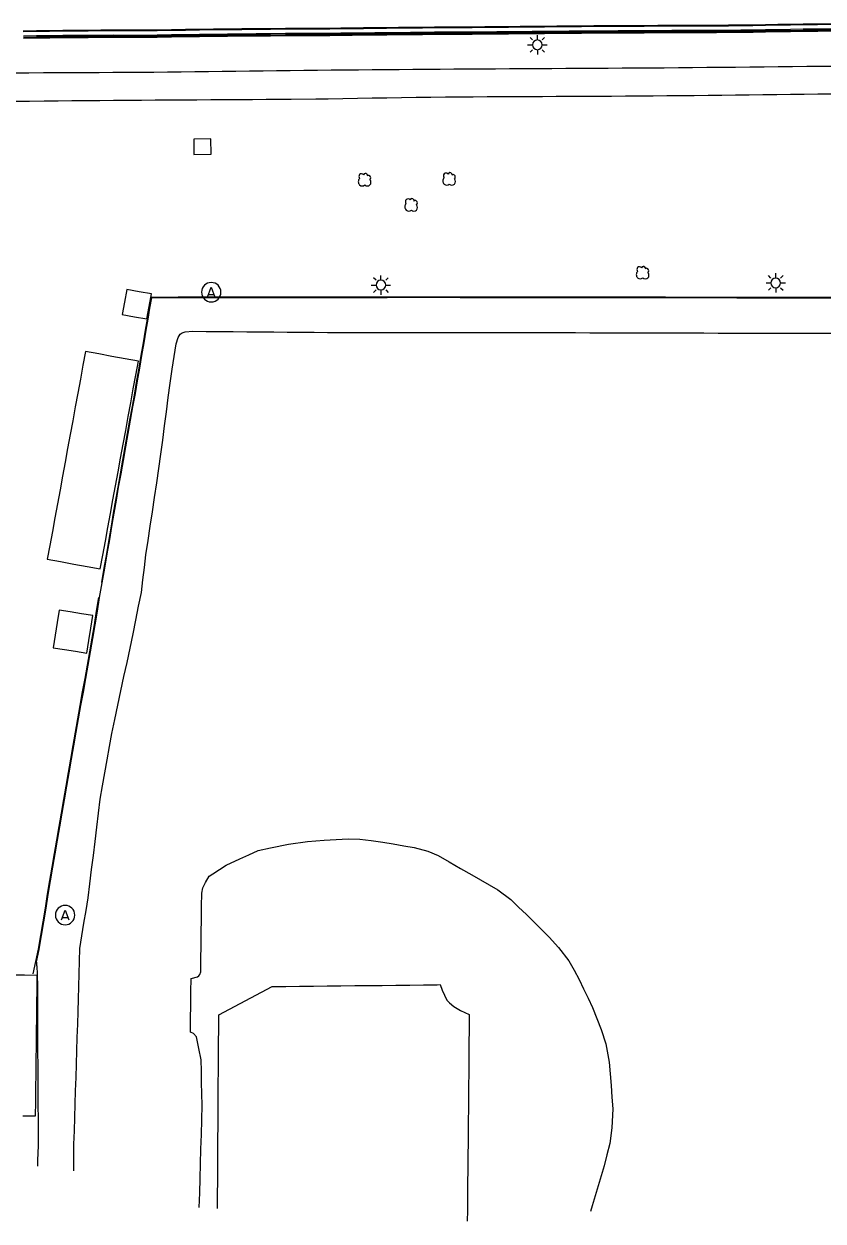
# Model space of a CAD drawing. Header units: feet. Extents: x 3174203 to 3175581, y 1715832 to 1717426.
# Drawn here: x 3175034.4 to 3175304.4, y 1715843.4 to 1716247.7 of the extents above; entities that cross this region are included whole.
import ezdxf

# ---------------------------------------------------------------- set-up
doc = ezdxf.new("R2010")
doc.units = ezdxf.units.FT
doc.header["$MEASUREMENT"] = 0
for name, color, linetype, lineweight in [('BACK_OF_CURB', 5, 'Continuous', 30), ('BOTTOM_OF_CURB', 3, 'Continuous', 30), ('EDGE_OF_GRASS', 62, 'Continuous', 30), ('FOOT_PATH', 2, 'Continuous', 30), ('GUTTER', 30, 'Continuous', 30), ('LIGHT_POLE', 5, 'Continuous', 30), ('MISCE_SYMBOL', 6, 'Continuous', 30), ('SINGLE_TREE', 3, 'Continuous', 30), ('TOP_OF_CURB', 1, 'Continuous', 30)]:
    doc.layers.add(name, color=color, linetype=linetype, lineweight=lineweight)
for name, color, linetype, lineweight, true_color in [('FENCE', 201, 'Continuous', 30, 0xe39cff), ('MISCELLANEOUS', 225, 'Continuous', 30, 0x9c5f7c), ('PAVED_ROAD', 140, 'Continuous', 30, 0x38a9ff)]:
    doc.layers.add(name, color=color, linetype=linetype, lineweight=lineweight, true_color=true_color)

# ---------------------------------------------------------------- blocks, each defined once
blk = doc.blocks.new('SYM205')
at = {"lineweight": -2}
for p, q in [((-0.25, 0.25), (-0.375, 0.375)), ((0, 0.25), (0, 0.5)), ((0.25, 0.25), (0.375, 0.375)), ((0.25, 0), (0.5, 0)), ((-0.25, -0.25), (-0.375, -0.375)), ((0, -0.25), (0, -0.5)), ((0.25, -0.25), (0.375, -0.375))]:
    blk.add_line(p, q, dxfattribs=at)
at = {"lineweight": -2, "flags": 128}
blk.add_lwpolyline([(-0.5, 0), (-0.25, 0, 1), (0.25, 0, 1), (-0.25, 0)], format="xyb", dxfattribs=at)
blk = doc.blocks.new('SYM205_1')
at = {"layer": 'LIGHT_POLE', "ltscale": 0.25, "xscale": 26.246667, "yscale": 26.246667, "zscale": 26.246667}
blk.add_blockref('SYM205', (0, 0), dxfattribs=at)
blk = doc.blocks.new('SYM003')
at = {"layer": 'LIGHT_POLE', "ltscale": 0.25, "xscale": 0.5, "yscale": 0.5, "zscale": 0.5}
blk.add_blockref('SYM205_1', (0, 0), dxfattribs=at)
blk = doc.blocks.new('SYM213')
at = {"lineweight": -2}
blk.add_line((-0.125, -0.125), (0.125, -0.125), dxfattribs=at)
at = {"lineweight": -2, "flags": 128}
blk.add_lwpolyline([(0, -0.5, 1), (0, 0.5, 1), (0, -0.5)], format="xyb", dxfattribs=at)
blk.add_lwpolyline([(-0.1875, -0.25), (0, 0.25), (0.1875, -0.25)], dxfattribs=at)
blk = doc.blocks.new('SYM213_1')
at = {"layer": 'MISCE_SYMBOL', "ltscale": 0.25, "xscale": 26.246667, "yscale": 26.246667, "zscale": 26.246667}
blk.add_blockref('SYM213', (0, 0), dxfattribs=at)
blk = doc.blocks.new('SYM005')
at = {"layer": 'MISCE_SYMBOL', "ltscale": 0.25, "xscale": 0.5, "yscale": 0.5, "zscale": 0.5}
blk.add_blockref('SYM213_1', (0, 0), dxfattribs=at)
blk = doc.blocks.new('SYM217')
at = {"layer": 'SINGLE_TREE', "ltscale": 0.25}
for centre, radius, start, end in [((-2.259399, -2.219148), 6.151558, 134.999957, 225.000043), ((-3.999321, 4.74055), 3.690935, 134.999957, 225.000043), ((-3.999317, 4.740554), 3.690935, 39.734283, 135.000043), ((1.220457, 6.480478), 2.460623, 27.885514, 165.419776), ((2.960383, 6.480475), 1.230312, 314.999957, 69.295265), ((5.570268, 3.870591), 2.460623, 44.999957, 135.000043), ((4.70031, 3.000626), 3.690935, 314.999957, 45.000043), ((3.830349, -3.08911), 4.921246, 314.999957, 45.000043), ((-3.129355, -3.089116), 4.921246, 224.999957, 315.000043), ((3.830344, -3.089116), 4.921246, 224.999957, 315.000043)]:
    blk.add_arc(centre, radius, start, end, dxfattribs=at)
blk = doc.blocks.new('SYM007')
at = {"layer": 'SINGLE_TREE', "ltscale": 0.25, "xscale": 0.5, "yscale": 0.5, "zscale": 0.5}
blk.add_blockref('SYM217', (0, 0), dxfattribs=at)

msp = doc.modelspace()

# ---------------------------------------------------------------- linework, layer by layer
at = {"layer": 'BACK_OF_CURB'}
msp.add_polyline3d([(3175034.20428, 1716242.927362, 5254.032764), (3175038.648551, 1716242.992082, 5254.087709), (3175043.088578, 1716243.056741, 5254.14649), (3175047.525037, 1716243.121348, 5254.209914), (3175051.792857, 1716243.143335, 5254.26659), (3175056.064244, 1716243.165341, 5254.322537), (3175060.335631, 1716243.187347, 5254.3742), (3175064.604503, 1716243.20934, 5254.421482), (3175069.546303, 1716243.202008, 5254.471214), (3175074.496861, 1716243.194664, 5254.516524), (3175079.384688, 1716243.267877, 5254.55667), (3175084.26582, 1716243.340989, 5254.598619), (3175088.997049, 1716243.406185, 5254.643619), (3175093.728733, 1716243.471387, 5254.689433), (3175098.460417, 1716243.536589, 5254.739847), (3175103.189088, 1716243.60175, 5254.795095), (3175108.028557, 1716243.629987, 5254.851025), (3175112.871037, 1716243.658241, 5254.90713), (3175117.721917, 1716243.686544, 5254.964661), (3175122.745053, 1716243.827143, 5255.020962), (3175127.720374, 1716243.832101, 5255.075842), (3175132.705929, 1716243.837069, 5255.135666), (3175137.695086, 1716243.84204, 5255.199862), (3175141.503668, 1716243.882014, 5255.249536), (3175145.308649, 1716243.921951, 5255.303205), (3175149.11363, 1716243.961887, 5255.356), (3175152.918806, 1716244.001825, 5255.468), (3175156.945867, 1716244.046165, 5255.437), (3175160.972733, 1716244.090502, 5255.483863), (3175164.999599, 1716244.13484, 5255.528743), (3175169.026465, 1716244.179177, 5255.570408), (3175173.051223, 1716244.223491, 5255.616176), (3175177.321084, 1716244.246766, 5255.668993), (3175181.593054, 1716244.270053, 5255.723493), (3175185.865023, 1716244.293339, 5255.778144), (3175190.1385, 1716244.316634, 5255.837453), (3175194.117294, 1716244.35414, 5255.894269), (3175198.09458, 1716244.391631, 5255.956), (3175202.071867, 1716244.429122, 5256.045), (3175206.048989, 1716244.466612, 5256.109), (3175210.21805, 1716244.504101, 5256.081), (3175214.387276, 1716244.541593, 5256.137444), (3175218.556502, 1716244.579084, 5256.190623), (3175222.725729, 1716244.616575, 5256.240248), (3175226.892544, 1716244.654045, 5256.293093), (3175231.015382, 1716244.664905, 5256.345974), (3175235.14063, 1716244.675772, 5256.40224), (3175239.268335, 1716244.686646, 5256.46116), (3175243.922868, 1716244.72905, 5256.527574), (3175248.574945, 1716244.771431, 5256.597491), (3175253.227023, 1716244.813812, 5256.670524), (3175257.873953, 1716244.856147, 5256.73962), (3175261.3451, 1716244.840646, 5256.790576), (3175264.821394, 1716244.825121, 5256.837595), (3175268.304345, 1716244.809567, 5256.887), (3175272.439352, 1716244.863679, 5256.882), (3175276.567704, 1716244.917704, 5256.941799), (3175280.697108, 1716244.971742, 5257.05499), (3175284.926601, 1716245.038824, 5257.095831), (3175289.155043, 1716245.105889, 5257.141078), (3175293.383485, 1716245.172954, 5257.190501), (3175297.609362, 1716245.239978, 5257.240644), (3175302.528992, 1716245.284719, 5257.295245), (3175307.451186, 1716245.329482, 5257.346328)], dxfattribs=at)
at = {"layer": 'BOTTOM_OF_CURB'}
msp.add_polyline3d([(3175034.197481, 1716243.685718, 5253.613342), (3175038.637508, 1716243.750376, 5253.6685), (3175043.077535, 1716243.815035, 5253.728319), (3175047.517562, 1716243.879694, 5253.784826), (3175051.78895, 1716243.9017, 5253.842819), (3175056.060337, 1716243.923705, 5253.904), (3175060.331724, 1716243.945711, 5253.960559), (3175064.603112, 1716243.967717, 5254.01396), (3175069.547428, 1716243.960382, 5254.071076), (3175074.491745, 1716243.953046, 5254.124157), (3175079.37333, 1716244.026166, 5254.172655), (3175084.254916, 1716244.099285, 5254.220442), (3175088.9866, 1716244.164488, 5254.267668), (3175093.718283, 1716244.22969, 5254.315452), (3175098.449967, 1716244.294892, 5254.36625), (3175103.181651, 1716244.360094, 5254.419391), (3175108.024132, 1716244.388348, 5254.477655), (3175112.866613, 1716244.416603, 5254.537015), (3175117.709094, 1716244.444857, 5254.592163), (3175122.734064, 1716244.585507, 5254.648), (3175127.719618, 1716244.590475, 5254.695), (3175132.705173, 1716244.595443, 5254.93), (3175137.690728, 1716244.60041, 5254.818), (3175141.495709, 1716244.640347, 5254.864), (3175145.30069, 1716244.680283, 5254.918461), (3175149.105671, 1716244.720219, 5254.971503), (3175152.910652, 1716244.760156, 5255.017077), (3175156.937518, 1716244.804493, 5255.063745), (3175160.964383, 1716244.848831, 5255.10396), (3175164.991249, 1716244.893168, 5255.145323), (3175169.018115, 1716244.937506, 5255.18997), (3175173.044981, 1716244.981843, 5255.237742), (3175177.316951, 1716245.00513, 5255.289), (3175181.58892, 1716245.028416, 5255.34), (3175185.860889, 1716245.051702, 5255.395), (3175190.132859, 1716245.074989, 5255.453518), (3175194.110145, 1716245.11248, 5255.507881), (3175198.087432, 1716245.149971, 5255.562817), (3175202.064718, 1716245.187463, 5255.617581), (3175206.042005, 1716245.224954, 5255.6687), (3175210.211231, 1716245.262445, 5255.718323), (3175214.380457, 1716245.299936, 5255.767223), (3175218.549683, 1716245.337428, 5255.817687), (3175222.718909, 1716245.374919, 5255.865349), (3175226.888135, 1716245.41241, 5255.916112), (3175231.013384, 1716245.423277, 5255.971114), (3175235.138633, 1716245.434144, 5256.030223), (3175239.263881, 1716245.445011, 5256.086637), (3175243.915959, 1716245.487393, 5256.146058), (3175248.568036, 1716245.529774, 5256.204716), (3175253.220114, 1716245.572155, 5256.263923), (3175257.872192, 1716245.614537, 5256.323699), (3175261.348486, 1716245.599012, 5256.370966), (3175264.824781, 1716245.583488, 5256.413814), (3175268.301076, 1716245.567964, 5256.456151), (3175272.429428, 1716245.621988, 5256.510426), (3175276.55778, 1716245.676013, 5256.562091), (3175280.686133, 1716245.730038, 5256.616251), (3175284.914575, 1716245.797103, 5256.667692), (3175289.143017, 1716245.864168, 5256.7165), (3175293.371458, 1716245.931233, 5256.763158), (3175297.5999, 1716245.998298, 5256.809112), (3175302.522095, 1716246.043062, 5256.858178), (3175307.444289, 1716246.087825, 5256.908044)], dxfattribs=at)
at = {"layer": 'EDGE_OF_GRASS'}
for points in [[(3175039.06386, 1715862.030483, 5250.154176), (3175039.134661, 1715863.931272, 5250.142871), (3175039.320288, 1715868.914825, 5250.1178), (3175039.292996, 1715873.430888, 5250.099281), (3175039.265704, 1715877.946952, 5250.081521), (3175039.238412, 1715882.463016, 5250.067906), (3175039.211119, 1715886.979079, 5250.053219), (3175039.183827, 1715891.495143, 5250.033688), (3175039.156535, 1715896.011207, 5250.011817), (3175039.129243, 1715900.52727, 5249.990517), (3175039.111659, 1715904.911707, 5249.973471), (3175039.094076, 1715909.296144, 5249.953765), (3175039.076492, 1715913.68058, 5249.933), (3175039.058908, 1715918.065017, 5249.881), (3175039.041325, 1715922.449454, 5249.89), (3175039.023741, 1715926.833891, 5249.977), (3175039.023406, 1715926.838019, 5249.977), (3175039.023071, 1715926.842147, 5249.978), (3175039.013351, 1715926.961867, 5249.978), (3175039.013016, 1715926.965995, 5249.979), (3175039.003297, 1715927.085715, 5249.979), (3175039.002962, 1715927.089843, 5249.98), (3175038.993913, 1715927.201306, 5249.98), (3175038.993578, 1715927.205435, 5249.981), (3175038.988216, 1715927.271487, 5249.981), (3175038.98788, 1715927.275615, 5249.982), (3175038.97548, 1715927.428361, 5249.982), (3175038.975145, 1715927.432489, 5249.983), (3175038.959058, 1715927.630646, 5249.983), (3175038.958723, 1715927.634774, 5249.984), (3175038.941966, 1715927.841187, 5249.984), (3175038.94163, 1715927.845315, 5249.985), (3175038.936268, 1715927.911368, 5249.985), (3175038.935933, 1715927.915496, 5249.98375), (3175038.935598, 1715927.919624, 5249.98125), (3175038.935263, 1715927.923752, 5249.98), (3175038.932582, 1715927.956779, 5249.98), (3175038.932246, 1715927.960907, 5249.983), (3175038.895716, 1715928.410888, 5249.983), (3175038.89538, 1715928.415016, 5249.985), (3175038.861531, 1715928.83197, 5249.985), (3175038.861196, 1715928.836099, 5249.984), (3175038.860861, 1715928.840227, 5249.985), (3175038.860525, 1715928.844355, 5249.985), (3175038.86019, 1715928.848483, 5249.984), (3175038.859855, 1715928.852612, 5249.984), (3175038.85952, 1715928.85674, 5249.985), (3175038.859185, 1715928.860868, 5249.984), (3175038.848125, 1715928.997101, 5249.984), (3175038.84779, 1715929.001229, 5249.988), (3175038.843098, 1715929.059025, 5249.988), (3175038.842763, 1715929.063153, 5249.987), (3175038.811594, 1715929.447082, 5249.987), (3175038.811259, 1715929.45121, 5249.986), (3175038.791151, 1715929.698906, 5249.986), (3175038.790815, 1715929.703034, 5249.989), (3175038.790145, 1715929.711291, 5249.989), (3175038.78981, 1715929.715419, 5249.988), (3175038.77741, 1715929.868165, 5249.988), (3175038.777074, 1715929.872293, 5249.987), (3175038.765344, 1715930.016782, 5249.987), (3175038.765009, 1715930.02091, 5249.986), (3175038.753279, 1715930.1654, 5249.986), (3175038.752944, 1715930.169528, 5249.985), (3175038.743895, 1715930.280991, 5249.985), (3175038.74356, 1715930.285119, 5249.984), (3175038.74289, 1715930.293376, 5249.984), (3175038.742555, 1715930.297504, 5249.983), (3175038.73116, 1715930.437865, 5249.983), (3175038.730825, 1715930.441993, 5249.982), (3175038.7201, 1715930.574098, 5249.982), (3175038.719765, 1715930.578226, 5249.98), (3175038.716078, 1715930.623637, 5249.98), (3175038.715743, 1715930.627765, 5249.979), (3175038.704013, 1715930.772254, 5249.979), (3175038.703678, 1715930.776383, 5249.978), (3175038.692283, 1715930.916744, 5249.978), (3175038.691948, 1715930.920872, 5249.977), (3175038.690272, 1715930.941513, 5249.977), (3175038.689937, 1715930.945641, 5249.976), (3175038.684239, 1715931.015822, 5249.976), (3175038.683904, 1715931.01995, 5249.975), (3175038.683234, 1715931.028207, 5249.975), (3175039.574069, 1715935.190419, 5249.912742), (3175040.337543, 1715939.834526, 5249.841), (3175041.100093, 1715944.473007, 5249.838), (3175041.862643, 1715949.111487, 5249.759), (3175042.625192, 1715953.749968, 5249.603), (3175043.387585, 1715958.387493, 5249.488), (3175044.174818, 1715962.944169, 5249.362), (3175044.962216, 1715967.501799, 5249.292), (3175045.749613, 1715972.059429, 5249.238), (3175046.537011, 1715976.617059, 5249.165744), (3175047.324409, 1715981.174689, 5249.091234), (3175048.111807, 1715985.732319, 5249.015438), (3175048.899204, 1715990.289949, 5248.937962), (3175049.686602, 1715994.847579, 5248.858), (3175050.474, 1715999.405209, 5248.756), (3175051.261324, 1716003.962411, 5248.825), (3175052.061092, 1716008.492898, 5248.704), (3175052.860937, 1716013.023813, 5248.596), (3175053.660781, 1716017.554728, 5248.433), (3175054.460626, 1716022.085643, 5248.386), (3175055.26047, 1716026.616558, 5248.312), (3175056.060314, 1716031.147474, 5248.178), (3175056.860159, 1716035.678389, 5248.113), (3175057.660003, 1716040.209304, 5248.062386), (3175058.460249, 1716044.742493, 5248.00714), (3175059.187309, 1716049.385536, 5247.943856), (3175059.914013, 1716054.026299, 5247.876), (3175060.875183, 1716059.001478, 5247.806), (3175061.710667, 1716063.872389, 5247.859), (3175062.546151, 1716068.743299, 5247.749), (3175063.38166, 1716073.61436, 5247.675173), (3175064.131666, 1716078.025435, 5247.610543), (3175064.881646, 1716082.43636, 5247.549991), (3175065.631626, 1716086.847285, 5247.493371), (3175066.381468, 1716091.257395, 5247.438), (3175067.188016, 1716095.784014, 5247.403), (3175067.994708, 1716100.311446, 5247.288), (3175068.801401, 1716104.838878, 5247.098), (3175069.608093, 1716109.366311, 5247.093), (3175070.414786, 1716113.893743, 5247.012014), (3175071.221478, 1716118.421176, 5246.935534), (3175072.028266, 1716122.949141, 5246.86235), (3175072.764186, 1716127.207049, 5246.794707), (3175073.500014, 1716131.464424, 5246.730038), (3175074.235842, 1716135.721798, 5246.667), (3175074.97167, 1716139.979172, 5246.597146), (3175075.707547, 1716144.236829, 5246.523541), (3175076.341745, 1716147.967274, 5246.458), (3175076.975895, 1716151.697435, 5246.388), (3175077.580549, 1716155.254094, 5246.275), (3175081.926031, 1716155.266542, 5246.484), (3175086.447504, 1716155.279493, 5246.542), (3175090.968687, 1716155.292444, 5246.599067), (3175095.322657, 1716155.292817, 5246.657), (3175099.676918, 1716155.293189, 5246.729), (3175104.03118, 1716155.293562, 5246.743), (3175108.385441, 1716155.293935, 5246.74528), (3175112.739878, 1716155.294307, 5246.751172), (3175117.665933, 1716155.303024, 5246.759), (3175122.591813, 1716155.311741, 5246.748), (3175127.517692, 1716155.320457, 5247.169), (3175132.443571, 1716155.329174, 5247.303), (3175137.369451, 1716155.33789, 5247.177), (3175142.29533, 1716155.346607, 5247.197), (3175147.221209, 1716155.355323, 5247.579), (3175152.147089, 1716155.36404, 5247.334), (3175157.072968, 1716155.372757, 5247.345), (3175161.998847, 1716155.381473, 5247.415), (3175166.924409, 1716155.390189, 5247.490568), (3175171.876034, 1716155.383897, 5247.565075), (3175176.827976, 1716155.377605, 5247.632308), (3175181.779919, 1716155.371312, 5247.698116), (3175186.731861, 1716155.36502, 5247.761807), (3175191.683804, 1716155.358727, 5247.82938), (3175196.635746, 1716155.352435, 5247.900931), (3175201.587689, 1716155.346142, 5247.973209), (3175206.539631, 1716155.33985, 5248.049492), (3175211.491574, 1716155.333557, 5248.129812), (3175216.443516, 1716155.327265, 5248.210973), (3175221.395459, 1716155.320972, 5248.288592), (3175226.347401, 1716155.31468, 5248.362449), (3175231.299344, 1716155.308387, 5248.432737), (3175236.251286, 1716155.302095, 5248.499234), (3175241.203229, 1716155.295802, 5248.567436), (3175246.155171, 1716155.28951, 5248.640384), (3175251.107141, 1716155.283217, 5248.714266), (3175255.932333, 1716155.278368, 5248.787923), (3175260.757496, 1716155.273518, 5248.863513), (3175265.58266, 1716155.268669, 5248.9355), (3175270.407823, 1716155.26382, 5249.007472), (3175275.232987, 1716155.25897, 5249.078), (3175280.058151, 1716155.254121, 5249.116), (3175284.883314, 1716155.249271, 5249.264), (3175289.708478, 1716155.244422, 5249.352341), (3175294.533641, 1716155.239572, 5249.442), (3175299.359088, 1716155.234723, 5249.549), (3175304.23307, 1716155.243009, 5249.588), (3175309.106769, 1716155.251295, 5249.633955)], [(3175051.194744, 1715860.349675, 5250.205175), (3175051.241467, 1715864.498093, 5250.179), (3175051.297355, 1715869.46018, 5250.150229), (3175051.437074, 1715873.954679, 5250.127837), (3175051.576793, 1715878.449179, 5250.103603), (3175051.716513, 1715882.943678, 5250.0746), (3175051.856232, 1715887.438177, 5250.044755), (3175051.995951, 1715891.932677, 5250.0105), (3175052.13567, 1715896.427176, 5249.97596), (3175052.27539, 1715900.921675, 5249.945269), (3175052.415109, 1715905.416175, 5249.920533), (3175052.554828, 1715909.910674, 5249.897042), (3175052.674588, 1715914.170548, 5249.88098), (3175052.794347, 1715918.430421, 5249.866234), (3175052.914107, 1715922.690295, 5249.858), (3175053.033866, 1715926.950168, 5249.834), (3175053.153625, 1715931.210042, 5249.757), (3175053.273385, 1715935.469915, 5249.706), (3175053.971981, 1715939.754333, 5249.596), (3175054.670578, 1715944.038751, 5249.514471), (3175055.369174, 1715948.323168, 5249.437334), (3175056.067771, 1715952.607586, 5249.364757), (3175056.658014, 1715957.371418, 5249.286096), (3175057.248257, 1715962.13525, 5249.215016), (3175057.838499, 1715966.899081, 5249.145456), (3175058.428742, 1715971.662913, 5249.083452), (3175059.018985, 1715976.426745, 5249.025794), (3175059.609228, 1715981.190577, 5248.972748), (3175060.199471, 1715985.954409, 5248.927816), (3175060.973915, 1715990.376357, 5248.890349), (3175061.748359, 1715994.798305, 5248.860264), (3175062.522803, 1715999.220254, 5248.834), (3175063.297247, 1716003.642202, 5248.806), (3175064.071691, 1716008.064151, 5248.706), (3175065.100339, 1716012.867919, 5248.43), (3175066.128987, 1716017.671687, 5248.353), (3175067.157635, 1716022.475455, 5248.272478), (3175068.186283, 1716027.279223, 5248.190573), (3175069.21493, 1716032.082991, 5248.104785), (3175070.243578, 1716036.886759, 5248.017452), (3175071.272226, 1716041.690527, 5247.931577), (3175072.208678, 1716046.369732, 5247.847), (3175073.14513, 1716051.048937, 5247.731), (3175074.081582, 1716055.728142, 5247.727), (3175074.594837, 1716059.942374, 5247.745), (3175075.108091, 1716064.156606, 5247.756), (3175075.621346, 1716068.370838, 5247.657), (3175076.350833, 1716073.237363, 5247.57173), (3175077.08032, 1716078.103888, 5247.488137), (3175077.809806, 1716082.970413, 5247.407188), (3175078.539293, 1716087.836938, 5247.3225), (3175079.26878, 1716092.703463, 5247.238), (3175079.998267, 1716097.569989, 5247.157978), (3175080.629855, 1716102.366218, 5247.083426), (3175081.261444, 1716107.162447, 5247.012856), (3175081.893032, 1716111.958676, 5246.946359), (3175082.52462, 1716116.754905, 5246.883713), (3175083.156209, 1716121.551134, 5246.818806), (3175083.787797, 1716126.347363, 5246.749623), (3175084.419385, 1716131.143592, 5246.676489), (3175085.129387, 1716135.401089, 5246.610579), (3175085.83939, 1716139.658585, 5246.541), (3175086.523729, 1716141.803736, 5246.499), (3175087.208068, 1716142.899132, 5246.449), (3175087.892408, 1716143.401188, 5246.448), (3175088.850483, 1716143.76632, 5246.477), (3175091.450973, 1716143.903245, 5246.496287), (3175096.004183, 1716143.867302, 5246.527), (3175100.557393, 1716143.831359, 5246.552), (3175105.110603, 1716143.795417, 5246.604), (3175109.663813, 1716143.759474, 5246.680742), (3175114.217023, 1716143.723531, 5246.751149), (3175118.770233, 1716143.687589, 5246.820325), (3175123.323443, 1716143.651646, 5246.883506), (3175127.876653, 1716143.615703, 5246.94544), (3175132.429862, 1716143.579761, 5247.0068), (3175136.983072, 1716143.543818, 5247.065306), (3175141.969872, 1716143.541095, 5247.125925), (3175146.956672, 1716143.538372, 5247.188), (3175151.943472, 1716143.535649, 5247.249281), (3175156.930272, 1716143.532926, 5247.309839), (3175161.917072, 1716143.530203, 5247.373281), (3175166.903872, 1716143.52748, 5247.432201), (3175171.890672, 1716143.524757, 5247.487015), (3175176.877471, 1716143.522034, 5247.538), (3175181.864271, 1716143.519311, 5247.604), (3175186.851071, 1716143.516589, 5247.718), (3175191.837871, 1716143.513866, 5247.819605), (3175196.655806, 1716143.50235, 5247.914568), (3175201.47374, 1716143.490834, 5248.005499), (3175206.291675, 1716143.479318, 5248.092724), (3175211.109609, 1716143.467803, 5248.179402), (3175215.927544, 1716143.456287, 5248.263993), (3175220.745479, 1716143.444771, 5248.346795), (3175225.563413, 1716143.433256, 5248.433314), (3175230.381348, 1716143.42174, 5248.524), (3175235.199282, 1716143.410224, 5248.619), (3175240.017217, 1716143.398708, 5248.63), (3175244.835152, 1716143.387193, 5248.673105), (3175249.653086, 1716143.375677, 5248.717732), (3175254.471021, 1716143.364161, 5248.763712), (3175259.288955, 1716143.352645, 5248.812876), (3175264.10689, 1716143.34113, 5248.865516), (3175268.924825, 1716143.329614, 5248.921716), (3175273.742759, 1716143.318098, 5248.98158), (3175278.560694, 1716143.306583, 5249.045258), (3175283.378628, 1716143.295067, 5249.112495), (3175288.196563, 1716143.283551, 5249.180367), (3175293.014497, 1716143.272035, 5249.251651), (3175297.832432, 1716143.26052, 5249.32114), (3175302.747736, 1716143.289759, 5249.388726), (3175307.66304, 1716143.318998, 5249.45575)], [(3175093.627054, 1715847.980199, 5250.796), (3175093.768912, 1715852.920178, 5250.735), (3175093.91077, 1715857.860158, 5250.675), (3175094.052628, 1715862.800137, 5250.614516), (3175094.194486, 1715867.740117, 5250.551063), (3175094.336344, 1715872.680096, 5250.48275), (3175094.478202, 1715877.620076, 5250.417317), (3175094.620059, 1715882.560055, 5250.356804), (3175094.52026, 1715886.393941, 5250.314), (3175094.42046, 1715890.227827, 5250.273378), (3175094.320661, 1715894.061714, 5250.236345), (3175094.220861, 1715897.8956, 5250.199973), (3175093.462385, 1715901.769422, 5250.166305), (3175092.703909, 1715905.643245, 5250.133156), (3175091.665994, 1715906.761461, 5250.121), (3175090.628079, 1715907.240697, 5250.115551), (3175090.686839, 1715911.780066, 5250.076947), (3175090.745598, 1715916.319434, 5250.042002), (3175090.804358, 1715920.858802, 5250.007725), (3175090.863117, 1715925.39817, 5249.971516), (3175093.000863, 1715925.945868, 5249.957288), (3175093.444055, 1715926.232758, 5249.955581), (3175093.835106, 1715926.676132, 5249.953217), (3175094.095807, 1715927.562882, 5249.945983), (3175094.156161, 1715931.990107, 5249.908674), (3175094.216516, 1715936.417333, 5249.867875), (3175094.276871, 1715940.844559, 5249.825481), (3175094.337226, 1715945.271784, 5249.7868), (3175094.397581, 1715949.69901, 5249.748792), (3175094.457936, 1715954.126236, 5249.714476), (3175094.807947, 1715955.945478, 5249.701881), (3175095.674777, 1715957.816779, 5249.692048), (3175096.997834, 1715959.870647, 5249.68387), (3175098.184022, 1715960.692194, 5249.682634), (3175102.65504, 1715963.658891, 5249.671023), (3175107.308548, 1715965.758401, 5249.659), (3175110.388076, 1715967.150466, 5249.638), (3175113.467604, 1715968.542532, 5249.678), (3175117.706231, 1715969.481036, 5249.712052), (3175123.728419, 1715970.713356, 5249.758448), (3175130.16121, 1715971.580545, 5249.80248), (3175135.818416, 1715972.082601, 5249.842403), (3175139.856019, 1715972.287988, 5249.874386), (3175143.893622, 1715972.493375, 5249.911013), (3175147.862791, 1715972.35645, 5249.951407), (3175151.740714, 1715971.900035, 5249.995308), (3175155.618638, 1715971.44362, 5250.04314), (3175159.164847, 1715970.812246, 5250.079697), (3175162.711056, 1715970.180872, 5250.114874), (3175166.257265, 1715969.549498, 5250.142873), (3175170.830934, 1715968.328588, 5250.178), (3175174.298254, 1715966.913701, 5250.22), (3175178.084933, 1715964.722909, 5250.347), (3175181.871611, 1715962.532117, 5250.425739), (3175185.65829, 1715960.341325, 5250.50807), (3175188.60285, 1715958.659245, 5250.573), (3175191.547411, 1715956.977166, 5250.653), (3175194.491972, 1715955.295086, 5250.674), (3175198.826122, 1715952.008898, 5250.700868), (3175201.517857, 1715949.475795, 5250.72223), (3175204.209592, 1715946.942691, 5250.747), (3175206.734044, 1715944.417195, 5250.776), (3175209.258497, 1715941.891698, 5250.776), (3175211.782949, 1715939.366202, 5250.707), (3175215.002196, 1715935.820428, 5250.644226), (3175218.469516, 1715931.301919, 5250.572868), (3175220.225987, 1715928.175476, 5250.528896), (3175221.982458, 1715925.049033, 5250.481499), (3175223.467095, 1715921.876949, 5250.431656), (3175224.951731, 1715918.704865, 5250.37743), (3175226.436368, 1715915.53278, 5250.321741), (3175227.904846, 1715911.848655, 5250.254), (3175229.373325, 1715908.16453, 5250.167), (3175231.004334, 1715903.323678, 5250.122), (3175232.1449, 1715897.116434, 5250.068285), (3175232.435031, 1715893.181281, 5250.033514), (3175232.725162, 1715889.246128, 5249.997356), (3175233.015294, 1715885.310974, 5249.96275), (3175233.305425, 1715881.375821, 5249.932744), (3175232.986067, 1715874.906138, 5249.89), (3175232.26751, 1715869.634545, 5249.827), (3175231.349355, 1715865.840595, 5249.753), (3175230.4312, 1715862.046645, 5249.660706), (3175229.080912, 1715857.544824, 5249.553282), (3175227.730625, 1715853.043003, 5249.44951), (3175226.380338, 1715848.541182, 5249.348675), (3175225.822004, 1715846.679713, 5249.306658)], [(3175099.801608, 1715847.696181, 5250.828), (3175099.830478, 1715852.365877, 5250.776), (3175099.859349, 1715857.035573, 5250.722574), (3175099.88822, 1715861.70527, 5250.668609), (3175099.91709, 1715866.374966, 5250.618761), (3175099.945961, 1715871.044662, 5250.56963), (3175099.974831, 1715875.714358, 5250.524528), (3175100.003702, 1715880.384054, 5250.483762), (3175100.032572, 1715885.053751, 5250.447084), (3175100.061443, 1715889.723447, 5250.4145), (3175100.090314, 1715894.393143, 5250.381458), (3175100.119184, 1715899.062839, 5250.34479), (3175100.148055, 1715903.732535, 5250.307466), (3175100.176925, 1715908.402231, 5250.269733), (3175100.205796, 1715913.071928, 5250.236217), (3175103.80756, 1715914.981882, 5250.203868), (3175107.409324, 1715916.891836, 5250.167029), (3175111.011088, 1715918.80179, 5250.126), (3175114.612853, 1715920.711745, 5250.109), (3175118.214617, 1715922.621699, 5250.144), (3175122.866105, 1715922.674531, 5250.188276), (3175127.517594, 1715922.727364, 5250.228975), (3175132.169083, 1715922.780196, 5250.266041), (3175136.820571, 1715922.833028, 5250.301933), (3175141.47206, 1715922.885861, 5250.337094), (3175146.123549, 1715922.938693, 5250.373414), (3175150.775037, 1715922.991526, 5250.410483), (3175155.426526, 1715923.044358, 5250.451559), (3175160.078015, 1715923.09719, 5250.490555), (3175164.729503, 1715923.150023, 5250.526013), (3175169.380992, 1715923.202855, 5250.557964), (3175174.032481, 1715923.255688, 5250.589279), (3175175.00685, 1715923.33067, 5250.594869), (3175175.658602, 1715921.452848, 5250.602082), (3175176.414634, 1715919.731512, 5250.605585), (3175177.301016, 1715918.036256, 5250.605358), (3175178.135259, 1715917.097345, 5250.602549), (3175179.672986, 1715915.890698, 5250.594446), (3175181.81725, 1715914.521453, 5250.580334), (3175184.828343, 1715913.152208, 5250.558046), (3175184.780345, 1715908.286633, 5250.515288), (3175184.732346, 1715903.421059, 5250.468758), (3175184.684347, 1715898.555485, 5250.418463), (3175184.636348, 1715893.689911, 5250.364431), (3175184.588349, 1715888.824336, 5250.306628), (3175184.54035, 1715883.958762, 5250.245), (3175184.452066, 1715874.726561, 5250.119), (3175184.407924, 1715870.110461, 5250.057), (3175184.363782, 1715865.494361, 5249.994), (3175184.31964, 1715860.87826, 5249.932), (3175184.275498, 1715856.26216, 5249.869), (3175184.231356, 1715851.64606, 5249.807), (3175184.187214, 1715847.029959, 5249.744), (3175184.152928, 1715843.44456, 5249.695844)]]:
    msp.add_polyline3d(points, dxfattribs=at)
at = {"layer": 'FENCE'}
for points in [[(3175060.669148, 1716059.036818, 5247.813), (3175061.504632, 1716063.907729, 5247.852), (3175062.340116, 1716068.778639, 5247.693), (3175063.1756, 1716073.64955, 5247.623863), (3175063.92558, 1716078.060475, 5247.560124), (3175064.67556, 1716082.471401, 5247.49275), (3175065.42554, 1716086.882326, 5247.422052), (3175066.175521, 1716091.293251, 5247.35058), (3175066.982213, 1716095.820683, 5247.272904), (3175067.788906, 1716100.348116, 5247.191843), (3175068.595598, 1716104.875548, 5247.111982), (3175069.402291, 1716109.402981, 5247.035437), (3175070.208984, 1716113.930413, 5246.959653), (3175071.015676, 1716118.457845, 5246.880075), (3175071.822369, 1716122.985278, 5246.79928), (3175072.558197, 1716127.242652, 5246.718), (3175073.294024, 1716131.500026, 5246.649), (3175074.029852, 1716135.7574, 5246.868), (3175074.76568, 1716140.014774, 5246.578), (3175075.501508, 1716144.272148, 5246.542), (3175076.135658, 1716148.00231, 5246.501), (3175076.769808, 1716151.732471, 5246.372), (3175077.403958, 1716155.462633, 5246.349), (3175081.925432, 1716155.475585, 5246.411), (3175086.446905, 1716155.488536, 5246.518), (3175090.968378, 1716155.501488, 5246.574), (3175095.322639, 1716155.501861, 5246.741), (3175099.676901, 1716155.502233, 5246.718), (3175104.031162, 1716155.502606, 5246.721126), (3175108.385423, 1716155.502978, 5246.728137), (3175112.739684, 1716155.503351, 5246.739), (3175117.665564, 1716155.512068, 5246.661), (3175122.591443, 1716155.520784, 5247.093), (3175127.517322, 1716155.529501, 5246.658), (3175132.443202, 1716155.538217, 5246.77), (3175137.369081, 1716155.546934, 5247.176), (3175142.29496, 1716155.55565, 5247.21), (3175147.22084, 1716155.564367, 5247.256785), (3175152.146719, 1716155.573083, 5247.304916), (3175157.072598, 1716155.5818, 5247.360237), (3175161.998478, 1716155.590516, 5247.417013), (3175166.924357, 1716155.599233, 5247.481344), (3175171.876299, 1716155.592941, 5247.549081), (3175176.828242, 1716155.586648, 5247.613665), (3175181.780184, 1716155.580356, 5247.679958), (3175186.732127, 1716155.574063, 5247.749375), (3175191.684069, 1716155.567771, 5247.819375), (3175196.636012, 1716155.561478, 5247.892652), (3175201.587954, 1716155.555186, 5247.969484), (3175206.539897, 1716155.548893, 5248.049688), (3175211.491839, 1716155.542601, 5248.131317), (3175216.443782, 1716155.536308, 5248.209302), (3175221.395724, 1716155.530016, 5248.283412), (3175226.347667, 1716155.523723, 5248.356811), (3175231.299609, 1716155.517431, 5248.426257), (3175236.251552, 1716155.511138, 5248.491538), (3175241.203494, 1716155.504846, 5248.557653), (3175246.155437, 1716155.498553, 5248.627541), (3175251.107379, 1716155.492261, 5248.701454), (3175255.932543, 1716155.487411, 5248.77752), (3175260.757706, 1716155.482562, 5248.853375), (3175265.58287, 1716155.477713, 5248.927782), (3175270.408034, 1716155.472863, 5248.998542), (3175275.233197, 1716155.468014, 5249.068), (3175280.058361, 1716155.463164, 5249.132), (3175284.883524, 1716155.458315, 5249.235), (3175289.708688, 1716155.453466, 5249.403), (3175294.533851, 1716155.448616, 5249.447), (3175299.359015, 1716155.443767, 5249.758), (3175304.232714, 1716155.452053, 5249.549), (3175309.106414, 1716155.460339, 5249.438)], [(3175037.560878, 1715926.921378, 5250.072), (3175038.450519, 1715931.078014, 5250.006127), (3175039.340161, 1715935.234651, 5249.943623), (3175040.10271, 1715939.873132, 5249.868934), (3175040.86526, 1715944.511612, 5249.792889), (3175041.62781, 1715949.150093, 5249.70698), (3175042.390359, 1715953.788574, 5249.618), (3175043.152909, 1715958.427054, 5249.518954), (3175043.940307, 1715962.984684, 5249.419), (3175044.727705, 1715967.542314, 5249.334), (3175045.515102, 1715972.099944, 5249.378), (3175046.3025, 1715976.657574, 5249.25), (3175047.089898, 1715981.215204, 5249.15272), (3175047.877296, 1715985.772834, 5249.054), (3175048.664693, 1715990.330464, 5249.073), (3175049.452091, 1715994.888094, 5248.907), (3175050.239489, 1715999.445724, 5248.789), (3175051.026887, 1716004.003354, 5248.81), (3175051.826731, 1716008.53427, 5248.710136), (3175052.626575, 1716013.065185, 5248.61179), (3175053.42642, 1716017.5961, 5248.52072), (3175054.226264, 1716022.127015, 5248.431043), (3175055.026109, 1716026.65793, 5248.345), (3175055.825953, 1716031.188846, 5248.229), (3175056.625797, 1716035.719761, 5248.193), (3175057.425642, 1716040.250676, 5248.143), (3175058.225486, 1716044.781591, 5248.076929), (3175058.952189, 1716049.422354, 5248.005304), (3175059.678893, 1716054.063117, 5247.93)]]:
    msp.add_polyline3d(points, dxfattribs=at)
at = {"layer": 'FOOT_PATH'}
for points in [[(3175031.112253, 1716231.195818, 5254.165147), (3175036.051478, 1716231.222289, 5254.222583), (3175040.990704, 1716231.24876, 5254.284114), (3175045.92993, 1716231.275231, 5254.34638), (3175050.55694, 1716231.299427, 5254.4085), (3175055.18395, 1716231.323624, 5254.4695), (3175059.81096, 1716231.34782, 5254.527006), (3175064.43797, 1716231.372016, 5254.581104), (3175069.064979, 1716231.396212, 5254.631592), (3175073.691989, 1716231.420408, 5254.678219), (3175078.318999, 1716231.444605, 5254.724136), (3175082.946009, 1716231.468801, 5254.771596), (3175087.547592, 1716231.528774, 5254.819729), (3175092.149176, 1716231.588748, 5254.872763), (3175096.750759, 1716231.648722, 5254.929994), (3175101.352343, 1716231.708695, 5254.984397), (3175105.953926, 1716231.768669, 5255.037616), (3175110.555509, 1716231.828642, 5255.087803), (3175115.157093, 1716231.888616, 5255.137161), (3175119.758676, 1716231.948589, 5255.189798), (3175124.360259, 1716232.008563, 5255.245851), (3175128.961843, 1716232.068536, 5255.305188), (3175133.563426, 1716232.12851, 5255.36375), (3175138.165009, 1716232.188483, 5255.422806), (3175142.768081, 1716232.221738, 5255.483522), (3175147.371153, 1716232.254992, 5255.540203), (3175151.974225, 1716232.288246, 5255.596109), (3175156.577296, 1716232.321501, 5255.648), (3175161.180368, 1716232.354755, 5255.701693), (3175165.78344, 1716232.388009, 5255.755936), (3175170.386512, 1716232.421264, 5255.81325), (3175174.989583, 1716232.454518, 5255.868313), (3175179.592655, 1716232.487772, 5255.9205), (3175184.195727, 1716232.521026, 5255.973609), (3175188.947637, 1716232.549483, 5256.031966), (3175193.699547, 1716232.577939, 5256.093429), (3175198.451457, 1716232.606396, 5256.150156), (3175203.203367, 1716232.634852, 5256.2025), (3175207.955277, 1716232.663309, 5256.258813), (3175212.707187, 1716232.691765, 5256.318), (3175217.459097, 1716232.720221, 5256.38175), (3175222.211007, 1716232.748678, 5256.44675), (3175226.962917, 1716232.777134, 5256.509), (3175231.714827, 1716232.805591, 5256.571047), (3175236.466737, 1716232.834047, 5256.636188), (3175241.218647, 1716232.862503, 5256.70225), (3175245.970557, 1716232.89096, 5256.764391), (3175250.722467, 1716232.919416, 5256.822627), (3175255.474377, 1716232.947873, 5256.883661), (3175260.295211, 1716232.996742, 5256.94825), (3175265.116044, 1716233.045612, 5257.01175), (3175269.936878, 1716233.094482, 5257.075), (3175274.757711, 1716233.143351, 5257.1395), (3175279.578545, 1716233.192221, 5257.2015), (3175284.399379, 1716233.241091, 5257.263), (3175289.220212, 1716233.28996, 5257.325125), (3175294.041046, 1716233.33883, 5257.384), (3175298.861879, 1716233.3877, 5257.443313), (3175303.682713, 1716233.43657, 5257.50725), (3175308.503547, 1716233.485439, 5257.567875)], [(3175031.296297, 1716221.612342, 5254.35225), (3175036.250958, 1716221.661187, 5254.404), (3175041.205619, 1716221.710033, 5254.459), (3175045.903238, 1716221.754466, 5254.514), (3175050.600858, 1716221.7989, 5254.570813), (3175055.298477, 1716221.843333, 5254.63125), (3175059.996097, 1716221.887767, 5254.692686), (3175064.693716, 1716221.932201, 5254.750493), (3175069.391336, 1716221.976634, 5254.805135), (3175074.077048, 1716222.003862, 5254.856192), (3175078.762761, 1716222.031089, 5254.907213), (3175083.448473, 1716222.058316, 5254.95648), (3175088.134186, 1716222.085544, 5255.009313), (3175092.819898, 1716222.112771, 5255.063), (3175097.50561, 1716222.139999, 5255.1135), (3175102.191323, 1716222.167226, 5255.16025), (3175106.877035, 1716222.194453, 5255.211375), (3175111.562748, 1716222.221681, 5255.266739), (3175116.24846, 1716222.248908, 5255.321955), (3175120.431241, 1716222.290884, 5255.369989), (3175124.614022, 1716222.332859, 5255.422), (3175132.979583, 1716222.416811, 5255.534), (3175137.162364, 1716222.458786, 5255.590323), (3175142.120805, 1716222.536781, 5255.653998), (3175147.079246, 1716222.614776, 5255.71275), (3175152.037687, 1716222.692772, 5255.771641), (3175156.996127, 1716222.770767, 5255.827813), (3175161.954568, 1716222.848762, 5255.87975), (3175166.913009, 1716222.926757, 5255.933), (3175171.87145, 1716223.004752, 5255.989413), (3175176.829891, 1716223.082747, 5256.048651), (3175181.501901, 1716223.105673, 5256.10235), (3175186.173911, 1716223.128599, 5256.15275), (3175190.84592, 1716223.151525, 5256.206), (3175195.51793, 1716223.174451, 5256.26425), (3175200.18994, 1716223.197377, 5256.32675), (3175204.86195, 1716223.220302, 5256.38625), (3175209.53396, 1716223.243228, 5256.45), (3175214.20597, 1716223.266154, 5256.5135), (3175218.877979, 1716223.28908, 5256.57675), (3175223.549989, 1716223.312006, 5256.644), (3175228.221999, 1716223.334932, 5256.709188), (3175232.894009, 1716223.357858, 5256.76975), (3175237.566019, 1716223.380783, 5256.831), (3175242.238029, 1716223.403709, 5256.895021), (3175246.910039, 1716223.426635, 5256.954138), (3175251.55243, 1716223.478396, 5257.01), (3175256.194821, 1716223.530156, 5257.06825), (3175260.837212, 1716223.581916, 5257.127), (3175265.479603, 1716223.633677, 5257.1845), (3175270.121995, 1716223.685437, 5257.245), (3175274.764386, 1716223.737198, 5257.305563), (3175279.406777, 1716223.788958, 5257.365187), (3175284.049168, 1716223.840718, 5257.42725), (3175288.691559, 1716223.892479, 5257.494), (3175293.333951, 1716223.944239, 5257.565), (3175297.976342, 1716223.996, 5257.631936), (3175302.618733, 1716224.04776, 5257.696016), (3175307.261124, 1716224.099521, 5257.757107)]]:
    msp.add_polyline3d(points, dxfattribs=at)
at = {"layer": 'GUTTER'}
msp.add_polyline3d([(3175034.184189, 1716245.168322, 5253.704), (3175038.623776, 1716245.232975, 5253.756438), (3175043.063362, 1716245.297627, 5253.81325), (3175047.502948, 1716245.362279, 5253.874), (3175051.777309, 1716245.3843, 5253.931), (3175056.05167, 1716245.406321, 5253.98875), (3175060.326031, 1716245.428342, 5254.044672), (3175064.600393, 1716245.450363, 5254.096621), (3175069.541067, 1716245.443034, 5254.152782), (3175074.481741, 1716245.435704, 5254.205295), (3175079.35767, 1716245.508739, 5254.256473), (3175084.233599, 1716245.581773, 5254.308604), (3175088.966977, 1716245.646999, 5254.363), (3175093.700355, 1716245.712224, 5254.42225), (3175098.433733, 1716245.77745, 5254.480141), (3175103.167111, 1716245.842675, 5254.533206), (3175108.006082, 1716245.870909, 5254.585752), (3175112.845053, 1716245.899143, 5254.638922), (3175117.684023, 1716245.927377, 5254.695481), (3175122.712579, 1716246.068127, 5254.757632), (3175127.702456, 1716246.0731, 5254.82125), (3175132.692332, 1716246.078072, 5254.88375), (3175137.682209, 1716246.083044, 5254.942522), (3175141.485334, 1716246.122961, 5254.986256), (3175145.288459, 1716246.162877, 5255.033814), (3175149.091584, 1716246.202794, 5255.084), (3175152.89471, 1716246.242711, 5255.13242), (3175156.922323, 1716246.287057, 5255.17943), (3175160.949937, 1716246.331402, 5255.225624), (3175164.977551, 1716246.375748, 5255.270545), (3175169.005165, 1716246.420094, 5255.317677), (3175173.032778, 1716246.46444, 5255.365671), (3175177.305041, 1716246.487728, 5255.42125), (3175181.577304, 1716246.511016, 5255.477612), (3175185.849567, 1716246.534304, 5255.530532), (3175190.12183, 1716246.557592, 5255.580526), (3175194.09846, 1716246.595077, 5255.626568), (3175198.075091, 1716246.632562, 5255.673488), (3175202.051721, 1716246.670047, 5255.723722), (3175206.028351, 1716246.707532, 5255.774561), (3175210.198584, 1716246.745032, 5255.827), (3175214.368817, 1716246.782533, 5255.88025), (3175218.53905, 1716246.820033, 5255.934), (3175222.709283, 1716246.857533, 5255.9835), (3175226.879516, 1716246.895033, 5256.036348), (3175231.004736, 1716246.9059, 5256.092), (3175235.129956, 1716246.916767, 5256.147), (3175239.255175, 1716246.927634, 5256.19764), (3175243.908568, 1716246.970028, 5256.2565), (3175248.561962, 1716247.012421, 5256.316), (3175253.215355, 1716247.054814, 5256.375), (3175257.868749, 1716247.097208, 5256.43141), (3175261.344061, 1716247.081688, 5256.476), (3175264.819373, 1716247.066168, 5256.52), (3175268.294686, 1716247.050648, 5256.562266), (3175272.418016, 1716247.104607, 5256.61225), (3175276.541346, 1716247.158566, 5256.66225), (3175280.664676, 1716247.212525, 5256.714157), (3175284.893858, 1716247.279602, 5256.76425), (3175289.123039, 1716247.346678, 5256.80975), (3175293.352221, 1716247.413755, 5256.85575), (3175297.581403, 1716247.480832, 5256.904981), (3175302.504032, 1716247.5256, 5256.965), (3175307.426662, 1716247.570367, 5257.023687)], dxfattribs=at)
at = {"layer": 'MISCELLANEOUS'}
for points in [[(3175069.101939, 1716158.020766, 5245.448), (3175068.355149, 1716153.779884, 5245.708), (3175067.60836, 1716149.539001, 5246.24), (3175071.776847, 1716148.80496, 5246.28), (3175075.945334, 1716148.070919, 5246.48), (3175076.692123, 1716152.311801, 5246.338), (3175077.438913, 1716156.552684, 5245.988), (3175073.270426, 1716157.286725, 5245.635)], [(3175055.169037, 1716137.090215, 5246.415), (3175054.310739, 1716132.41357, 5246.529), (3175053.452441, 1716127.736924, 5246.634465), (3175052.594143, 1716123.060278, 5246.735927), (3175051.735845, 1716118.383633, 5246.833394), (3175050.877547, 1716113.706987, 5246.929425), (3175050.01925, 1716109.030342, 5247.026146), (3175049.160952, 1716104.353696, 5247.12673), (3175048.302654, 1716099.67705, 5247.231), (3175047.444356, 1716095.000405, 5247.314), (3175046.586058, 1716090.323759, 5247.383), (3175045.72776, 1716085.647114, 5247.418), (3175044.869462, 1716080.970468, 5247.44), (3175044.011165, 1716076.293822, 5247.528), (3175043.152867, 1716071.617177, 5247.549), (3175042.294569, 1716066.940531, 5247.309), (3175046.766917, 1716066.119728, 5247.43), (3175051.239265, 1716065.298924, 5247.49), (3175055.711614, 1716064.478121, 5247.689), (3175060.183962, 1716063.657317, 5247.768), (3175061.04226, 1716068.333963, 5247.603), (3175061.900558, 1716073.010608, 5247.537322), (3175062.758855, 1716077.687254, 5247.470116), (3175063.617153, 1716082.3639, 5247.39847), (3175064.475451, 1716087.040545, 5247.322571), (3175065.333749, 1716091.717191, 5247.243066), (3175066.192047, 1716096.393836, 5247.160125), (3175067.050345, 1716101.070482, 5247.075906), (3175067.908643, 1716105.747128, 5246.992662), (3175068.76694, 1716110.423773, 5246.913407), (3175069.625238, 1716115.100419, 5246.838085), (3175070.483536, 1716119.777064, 5246.763747), (3175071.341834, 1716124.45371, 5246.688), (3175072.200132, 1716129.130356, 5246.582), (3175073.05843, 1716133.807001, 5246.615), (3175068.586081, 1716134.627805, 5246.572605), (3175064.113733, 1716135.448608, 5246.533796), (3175059.641385, 1716136.269412, 5246.496)], [(3175046.255452, 1716049.745527, 5247.417), (3175045.584786, 1716045.519574, 5247.539), (3175044.914119, 1716041.293621, 5247.692), (3175044.243453, 1716037.067668, 5247.653), (3175048.053081, 1716036.463073, 5247.792), (3175051.862708, 1716035.858479, 5247.918), (3175055.672335, 1716035.253884, 5248.064), (3175056.343002, 1716039.479837, 5248.375), (3175057.013668, 1716043.70579, 5248.254), (3175057.684334, 1716047.931743, 5247.971), (3175053.874707, 1716048.536337, 5247.68), (3175050.065079, 1716049.140932, 5247.612)]]:
    msp.add_polyline3d(points, close=True, dxfattribs=at)
msp.add_polyline3d([(3175034.05201, 1715878.998854, 5249.882), (3175038.312158, 1715878.946436, 5250.226), (3175038.370538, 1715883.691102, 5250.081), (3175038.428918, 1715888.435768, 5250.057), (3175038.487297, 1715893.180433, 5250.042497), (3175038.545677, 1715897.925099, 5250.026471), (3175038.604057, 1715902.669765, 5250.002265), (3175038.662436, 1715907.414431, 5249.976214), (3175038.720816, 1715912.159097, 5249.942718), (3175038.779196, 1715916.903763, 5249.908), (3175038.837575, 1715921.648429, 5249.89), (3175038.895955, 1715926.393095, 5250.016), (3175034.635807, 1715926.445513, 5249.687), (3175030.375658, 1715926.497931, 5249.448)], dxfattribs=at)
msp.add_3dface([(3175091.736416, 1716208.771493, 5252.904), (3175091.838855, 1716203.59618, 5252.016), (3175097.680393, 1716203.711807, 5252.078), (3175097.577954, 1716208.887119, 5252.895)], dxfattribs=at)
at = {"layer": 'PAVED_ROAD'}
msp.add_polyline3d([(3175307.42517, 1716247.695889, 5257.027625), (3175302.502503, 1716247.651121, 5256.97), (3175297.579836, 1716247.606353, 5256.908993), (3175293.350592, 1716247.539275, 5256.861), (3175289.121348, 1716247.472197, 5256.813), (3175284.892104, 1716247.40512, 5256.766), (3175280.662859, 1716247.338042, 5256.715762), (3175276.539955, 1716247.284089, 5256.664), (3175272.41705, 1716247.230135, 5256.6125), (3175268.294145, 1716247.176182, 5256.564), (3175264.818915, 1716247.191701, 5256.525), (3175261.343686, 1716247.207221, 5256.482), (3175257.868457, 1716247.222741, 5256.437), (3175248.561448, 1716247.137952, 5256.321), (3175243.907943, 1716247.095557, 5256.26), (3175239.254438, 1716247.053163, 5256.20117), (3175235.129221, 1716247.042296, 5256.148167), (3175231.004004, 1716247.031429, 5256.0925), (3175226.878787, 1716247.020562, 5256.038464), (3175222.708468, 1716246.983061, 5255.987), (3175218.53815, 1716246.94556, 5255.9355), (3175214.367832, 1716246.908059, 5255.8815), (3175210.197514, 1716246.870558, 5255.829), (3175206.027195, 1716246.833057, 5255.776689), (3175202.050621, 1716246.795572, 5255.724), (3175198.074046, 1716246.758088, 5255.67375), (3175194.097471, 1716246.720603, 5255.6265), (3175190.120896, 1716246.683119, 5255.581878), (3175185.848609, 1716246.659831, 5255.53075), (3175181.576321, 1716246.636542, 5255.48), (3175177.304033, 1716246.613254, 5255.425), (3175173.031745, 1716246.589966, 5255.368787), (3175169.004068, 1716246.545619, 5255.319557), (3175164.976391, 1716246.501273, 5255.274404), (3175160.948714, 1716246.456927, 5255.23), (3175156.921037, 1716246.41258, 5255.184213), (3175152.89336, 1716246.368234, 5255.137884), (3175149.090392, 1716246.328319, 5255.09125), (3175145.287424, 1716246.288404, 5255.03975), (3175141.484456, 1716246.248488, 5254.992), (3175137.681487, 1716246.208573, 5254.946), (3175132.691245, 1716246.203601, 5254.885), (3175127.701003, 1716246.198628, 5254.82325), (3175122.71076, 1716246.193656, 5254.760377), (3175117.681901, 1716246.052897, 5254.7), (3175112.843227, 1716246.024665, 5254.64525), (3175108.004554, 1716245.996433, 5254.593252), (3175103.16588, 1716245.9682, 5254.540314), (3175098.432359, 1716245.902973, 5254.485618), (3175093.698837, 1716245.837746, 5254.428), (3175088.965315, 1716245.772518, 5254.371346), (3175084.231794, 1716245.707291, 5254.318066), (3175079.356344, 1716245.634263, 5254.263805), (3175074.480894, 1716245.561235, 5254.213823), (3175069.540528, 1716245.568565, 5254.159888), (3175064.600162, 1716245.575894, 5254.102167), (3175060.325549, 1716245.553872, 5254.049206), (3175056.050937, 1716245.531849, 5253.9925), (3175051.776324, 1716245.509827, 5253.935375), (3175047.501711, 1716245.487805, 5253.879602), (3175043.062162, 1716245.423153, 5253.82025), (3175038.622613, 1716245.358501, 5253.762688), (3175034.183064, 1716245.293849, 5253.71)], dxfattribs=at)
at = {"layer": 'TOP_OF_CURB'}
msp.add_polyline3d([(3175034.201071, 1716243.285311, 5253.947668), (3175038.643339, 1716243.350002, 5253.99352), (3175043.083366, 1716243.414661, 5254.039335), (3175047.521509, 1716243.479292, 5254.087), (3175051.791012, 1716243.501288, 5254.089), (3175056.0624, 1716243.523294, 5254.227), (3175060.333787, 1716243.5453, 5254.267931), (3175064.603846, 1716243.567299, 5254.313006), (3175069.546834, 1716243.559965, 5254.37014), (3175074.494446, 1716243.552625, 5254.423163), (3175079.379327, 1716243.625794, 5254.474783), (3175084.260673, 1716243.69891, 5254.522394), (3175088.992117, 1716243.764109, 5254.566214), (3175093.723801, 1716243.829311, 5254.613225), (3175098.455484, 1716243.894513, 5254.663543), (3175103.185578, 1716243.959694, 5254.717245), (3175108.026468, 1716243.987939, 5254.77283), (3175112.868949, 1716244.016193, 5254.829908), (3175117.715864, 1716244.044473, 5254.886354), (3175122.739866, 1716244.185096, 5254.941054), (3175127.720017, 1716244.190059, 5254.996142), (3175132.705572, 1716244.195026, 5255.051969), (3175137.693029, 1716244.199996, 5255.107255), (3175141.499911, 1716244.239952, 5255.150584), (3175145.304892, 1716244.279889, 5255.194501), (3175149.109873, 1716244.319825, 5255.23889), (3175152.914957, 1716244.359762, 5255.280231), (3175156.941926, 1716244.404101, 5255.323376), (3175160.968792, 1716244.448438, 5255.367103), (3175164.995658, 1716244.492776, 5255.414173), (3175169.022524, 1716244.537113, 5255.46516), (3175173.048277, 1716244.581439, 5255.52006), (3175177.319133, 1716244.604719, 5255.580801), (3175181.591103, 1716244.628005, 5255.636623), (3175185.863072, 1716244.651292, 5255.695576), (3175190.135837, 1716244.674583, 5255.758557), (3175194.113919, 1716244.712081, 5255.818506), (3175198.091206, 1716244.749573, 5255.882587), (3175202.068493, 1716244.787064, 5255.951), (3175206.045692, 1716244.824554, 5256.039), (3175210.214831, 1716244.862045, 5255.971), (3175214.384058, 1716244.899536, 5256.004), (3175218.553284, 1716244.937027, 5256.102), (3175222.72251, 1716244.974519, 5256.14364), (3175226.890463, 1716245.011998, 5256.189), (3175231.014439, 1716245.022862, 5256.192), (3175235.139687, 1716245.033729, 5256.318), (3175239.266233, 1716245.044599, 5256.373042), (3175243.919607, 1716245.086993, 5256.438), (3175248.571684, 1716245.129374, 5256.50721), (3175253.223762, 1716245.171755, 5256.577018), (3175257.873121, 1716245.214112, 5256.650099), (3175261.346698, 1716245.1986, 5256.706688), (3175264.822993, 1716245.183076, 5256.758705), (3175268.302802, 1716245.167536, 5256.806946), (3175272.434668, 1716245.221606, 5256.860065), (3175276.56302, 1716245.275631, 5256.908937), (3175280.691927, 1716245.329663, 5256.957049), (3175284.920925, 1716245.396737, 5257.002022), (3175289.149367, 1716245.463802, 5257.042805), (3175293.377808, 1716245.530867, 5257.079593), (3175297.604896, 1716245.59791, 5257.113697), (3175302.525736, 1716245.642662, 5257.15794), (3175307.447931, 1716245.687426, 5257.205672)], dxfattribs=at)

# ---------------------------------------------------------------- block references
at = {"layer": 'LIGHT_POLE', "ltscale": 0.25, "xscale": 0.5, "yscale": 0.5, "zscale": 0.5}
for p in [(3175207.8299, 1716240.6439, 5256.5773), (3175154.9726, 1716159.506, 5246.8963), (3175288.3587, 1716160.2503, 5249.0457)]:
    msp.add_blockref('SYM003', p, dxfattribs=at)
at = {"layer": 'MISCE_SYMBOL', "ltscale": 0.25, "xscale": 0.5, "yscale": 0.5, "zscale": 0.5}
for p in [(3175097.668, 1716157.1123, 5246.3686), (3175048.3033, 1715946.7775, 5249.7042)]:
    msp.add_blockref('SYM005', p, dxfattribs=at)
at = {"layer": 'SINGLE_TREE', "ltscale": 0.25, "xscale": 0.5, "yscale": 0.5, "zscale": 0.5}
for p in [(3175149.4393, 1716194.9865, 5249.8357), (3175178.009, 1716195.247, 5250.2471), (3175165.1903, 1716186.5016, 5248.3888), (3175243.3475, 1716163.5877, 5247.9218)]:
    msp.add_blockref('SYM007', p, dxfattribs=at)

doc.saveas('drawing.dxf')
